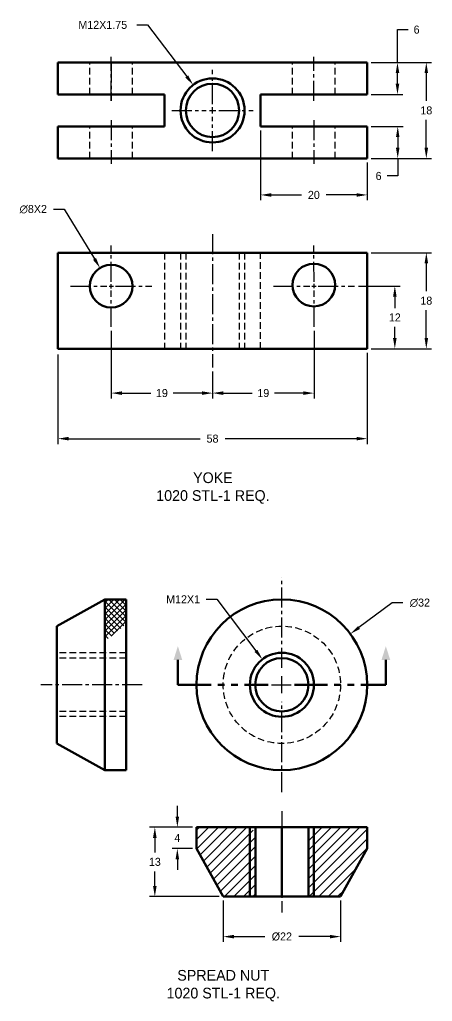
# Model space of a CAD drawing. Header units: millimetres. Extents: x 205 to 741, y -129 to 241.
# Drawn here: x 205 to 282.5, y -129.2 to 54.7 of the extents above; entities that cross this region are included whole.
import ezdxf

# ---------------------------------------------------------------- set-up
doc = ezdxf.new("R2010")
doc.units = ezdxf.units.MM
doc.header["$LTSCALE"] = 5
doc.header["$MEASUREMENT"] = 0
doc.header["$PDMODE"] = 35
doc.header["$PDSIZE"] = 0.125
for name, pattern in [('CENTER2', [1.125, 0.75, -0.125, 0.125, -0.125]), ('HIDDEN', [0.375, 0.25, -0.125]), ('PHANTOM', [2.5, 1.25, -0.25, 0.25, -0.25, 0.25, -0.25])]:
    doc.linetypes.add(name, pattern=pattern)
for name, color, linetype, lineweight in [('CEN', 1, 'CENTER2', 30), ('CUTTING PLANE', 8, 'PHANTOM', 50), ('DIM', 1, 'Continuous', 30), ('HATCH', 4, 'Continuous', 30), ('OBJ', 5, 'Continuous', 50), ('TEXT', 250, 'Continuous', 30)]:
    doc.layers.add(name, color=color, linetype=linetype, lineweight=lineweight)
doc.layers.add('HID', color=7, linetype='HIDDEN', lineweight=30, true_color=0x00d1d1)
doc.styles.add('Roman', font='stylu.ttf')
doc.dimstyles.get("Standard").update_dxf_attribs({"dimtxt": 1.5, "dimasz": 2, "dimexe": 1, "dimexo": 0.75, "dimgap": 1, "dimtad": 0, "dimtih": 1, "dimtoh": 1, "dimdec": 0, "dimzin": 4, "dimdsep": 46, "dimtxsty": 'Roman', "dimcen": 0, "dimadec": 0, "dimazin": 0, "dimtfac": 1, "dimtdec": 0, "dimtofl": 0, "dimtmove": 0, "dimatfit": 3, "dimfxl": 1, "dimtolj": 1, "dimtzin": 0, "dimarcsym": 0})

# ---------------------------------------------------------------- blocks, each defined once
blk = doc.blocks.new('*U23')
at = {"layer": 'CEN', "color": 0, "linetype": 'CENTER2', "transparency": 16777216}
for p, q in [((0, 0.8), (0, 7.62)), ((-7.62, 0), (-0.8, 0)), ((0.8, 0), (7.62, 0)), ((0, -7.62), (0, -0.8))]:
    blk.add_line(p, q, dxfattribs=at)
at = {"layer": 'CEN', "color": 0, "linetype": 'Continuous', "transparency": 16777216}
for p, q in [((-0.4, 0), (0.4, 0)), ((0, -0.4), (0, 0.4))]:
    blk.add_line(p, q, dxfattribs=at)
blk = doc.blocks.new('*U24')
at = {"layer": 'CEN', "color": 0, "linetype": 'CENTER2', "transparency": 16777216}
for p, q in [((0, 0.8), (0, 7.62)), ((-7.62, 0), (-0.8, 0)), ((0.8, 0), (7.62, 0)), ((0, -7.62), (0, -0.8))]:
    blk.add_line(p, q, dxfattribs=at)
at = {"layer": 'CEN', "color": 0, "linetype": 'Continuous', "transparency": 16777216}
for p, q in [((-0.4, 0), (0.4, 0)), ((0, -0.4), (0, 0.4))]:
    blk.add_line(p, q, dxfattribs=at)
blk = doc.blocks.new('*U25')
at = {"layer": 'CEN', "color": 0, "linetype": 'CENTER2', "transparency": 16777216}
for p, q in [((0, 1.2), (0, 7.62)), ((-7.62, 0), (-1.2, 0)), ((1.2, 0), (7.62, 0)), ((0, -7.62), (0, -1.2))]:
    blk.add_line(p, q, dxfattribs=at)
at = {"layer": 'CEN', "color": 0, "linetype": 'Continuous', "transparency": 16777216}
for p, q in [((-0.6, 0), (0.6, 0)), ((0, -0.6), (0, 0.6))]:
    blk.add_line(p, q, dxfattribs=at)
blk = doc.blocks.new('*D26')
at = {"layer": 'DEFPOINTS', "color": 0, "transparency": 16777216}
for p in [(212.23, -7.3), (270.23, -6.96), (270.23, -23.81)]:
    blk.add_point(p, dxfattribs=at)
at = {"layer": 'DIM', "color": 0, "lineweight": -2, "transparency": 16777216}
for p, q in [((212.23, -8.05), (212.23, -24.81)), ((270.23, -7.71), (270.23, -24.81)), ((214.23, -23.81), (238.89, -23.81)), ((268.23, -23.81), (243.58, -23.81))]:
    blk.add_line(p, q, dxfattribs=at)
at = {"layer": 'DIM', "color": 0, "transparency": 16777216}
for points in [[(214.23, -23.47), (214.23, -24.14), (212.23, -23.81)], [(268.23, -23.47), (268.23, -24.14), (270.23, -23.81)]]:
    blk.add_solid(points, dxfattribs=at)
at = {"layer": 'DIM', "color": 0, "transparency": 16777216, "insert": (241.23, -23.81), "char_height": 1.5, "attachment_point": 5, "style": 'Roman'}
blk.add_mtext('\\A1;58', dxfattribs=at)
blk = doc.blocks.new('*D27')
at = {"layer": 'DEFPOINTS', "color": 0, "transparency": 16777216}
for p in [(270.23, 11.04), (281.32, 11.04), (270.23, -6.96)]:
    blk.add_point(p, dxfattribs=at)
at = {"layer": 'DIM', "color": 0, "lineweight": -2, "transparency": 16777216}
for p, q in [((270.98, 11.04), (282.32, 11.04)), ((281.32, 9.04), (281.32, 3.81)), ((281.32, -4.96), (281.32, 0.26)), ((270.98, -6.96), (282.32, -6.96))]:
    blk.add_line(p, q, dxfattribs=at)
at = {"layer": 'DIM', "color": 0, "transparency": 16777216}
for points in [[(280.99, 9.04), (281.66, 9.04), (281.32, 11.04)], [(280.99, -4.96), (281.66, -4.96), (281.32, -6.96)]]:
    blk.add_solid(points, dxfattribs=at)
at = {"layer": 'DIM', "color": 0, "transparency": 16777216, "insert": (281.32, 2.04), "char_height": 1.5, "attachment_point": 5, "style": 'Roman'}
blk.add_mtext('\\A1;18', dxfattribs=at)
blk = doc.blocks.new('*D28')
at = {"layer": 'DEFPOINTS', "color": 0, "transparency": 16777216}
for p in [(267.88, 4.78), (270.23, -6.96), (275.42, -6.96)]:
    blk.add_point(p, dxfattribs=at)
at = {"layer": 'DIM', "color": 0, "lineweight": -2, "transparency": 16777216}
for p, q in [((268.63, 4.78), (276.42, 4.78)), ((275.42, 2.78), (275.42, 0.67)), ((275.42, -4.96), (275.42, -2.86)), ((270.98, -6.96), (276.42, -6.96))]:
    blk.add_line(p, q, dxfattribs=at)
at = {"layer": 'DIM', "color": 0, "transparency": 16777216}
for points in [[(275.08, 2.78), (275.75, 2.78), (275.42, 4.78)], [(275.08, -4.96), (275.75, -4.96), (275.42, -6.96)]]:
    blk.add_solid(points, dxfattribs=at)
at = {"layer": 'DIM', "color": 0, "transparency": 16777216, "insert": (275.42, -1.09), "char_height": 1.5, "attachment_point": 5, "style": 'Roman'}
blk.add_mtext('\\A1;12', dxfattribs=at)
blk = doc.blocks.new('*D29')
at = {"layer": 'DEFPOINTS', "color": 0, "transparency": 16777216}
for p in [(220.14, 8.17), (224.33, 1.35)]:
    blk.add_point(p, dxfattribs=at)
at = {"layer": 'DIM', "color": 0, "lineweight": -2, "transparency": 16777216}
for p, q in [((211.38, 19.18), (213.38, 19.18)), ((213.38, 19.18), (219.09, 9.87))]:
    blk.add_line(p, q, dxfattribs=at)
at = {"layer": 'DIM', "color": 0, "transparency": 16777216}
blk.add_solid([(219.38, 10.05), (218.81, 9.7), (220.14, 8.17)], dxfattribs=at)
at = {"layer": 'DIM', "color": 0, "transparency": 16777216, "insert": (207.61, 19.18), "char_height": 1.5, "width": 2.9802, "attachment_point": 5, "style": 'Roman'}
blk.add_mtext('\\A1;∅8X2', dxfattribs=at)
blk = doc.blocks.new('*D30')
at = {"layer": 'DEFPOINTS', "color": 0, "transparency": 16777216}
for p in [(270.23, 34.69), (275.96, 34.69), (270.23, 28.69)]:
    blk.add_point(p, dxfattribs=at)
at = {"layer": 'DIM', "color": 0, "lineweight": -2, "transparency": 16777216}
for p, q in [((270.98, 34.69), (276.96, 34.69)), ((275.96, 32.69), (275.96, 30.69)), ((270.98, 28.69), (276.96, 28.69)), ((275.96, 28.69), (275.96, 25.41)), ((275.96, 25.41), (273.96, 25.41))]:
    blk.add_line(p, q, dxfattribs=at)
at = {"layer": 'DIM', "color": 0, "transparency": 16777216}
for points in [[(275.63, 32.69), (276.29, 32.69), (275.96, 34.69)], [(275.63, 30.69), (276.29, 30.69), (275.96, 28.69)]]:
    blk.add_solid(points, dxfattribs=at)
at = {"layer": 'DIM', "color": 0, "transparency": 16777216, "insert": (272.37, 25.41), "char_height": 1.5, "attachment_point": 5, "style": 'Roman'}
blk.add_mtext('\\A1;6', dxfattribs=at)
blk = doc.blocks.new('*D31')
at = {"layer": 'DEFPOINTS', "color": 0, "transparency": 16777216}
for p in [(270.23, 46.69), (281.32, 46.69), (270.23, 28.69)]:
    blk.add_point(p, dxfattribs=at)
at = {"layer": 'DIM', "color": 0, "lineweight": -2, "transparency": 16777216}
for p, q in [((270.98, 46.69), (282.32, 46.69)), ((281.32, 44.69), (281.32, 39.47)), ((281.32, 30.69), (281.32, 35.92)), ((270.98, 28.69), (282.32, 28.69))]:
    blk.add_line(p, q, dxfattribs=at)
at = {"layer": 'DIM', "color": 0, "transparency": 16777216}
for points in [[(280.99, 44.69), (281.65, 44.69), (281.32, 46.69)], [(280.99, 30.69), (281.65, 30.69), (281.32, 28.69)]]:
    blk.add_solid(points, dxfattribs=at)
at = {"layer": 'DIM', "color": 0, "transparency": 16777216, "insert": (281.32, 37.69), "char_height": 1.5, "attachment_point": 5, "style": 'Roman'}
blk.add_mtext('\\A1;18', dxfattribs=at)
blk = doc.blocks.new('*D32')
at = {"layer": 'DEFPOINTS', "color": 0, "transparency": 16777216}
for p in [(270.23, 46.69), (275.91, 46.69), (270.23, 40.69)]:
    blk.add_point(p, dxfattribs=at)
at = {"layer": 'DIM', "color": 0, "lineweight": -2, "transparency": 16777216}
for p, q in [((275.91, 46.69), (275.91, 52.83)), ((275.91, 52.83), (277.91, 52.83)), ((270.98, 46.69), (276.91, 46.69)), ((275.91, 42.69), (275.91, 44.69)), ((270.98, 40.69), (276.91, 40.69))]:
    blk.add_line(p, q, dxfattribs=at)
at = {"layer": 'DIM', "color": 0, "transparency": 16777216}
for points in [[(275.58, 44.69), (276.25, 44.69), (275.91, 46.69)], [(275.58, 42.69), (276.25, 42.69), (275.91, 40.69)]]:
    blk.add_solid(points, dxfattribs=at)
at = {"layer": 'DIM', "color": 0, "transparency": 16777216, "insert": (279.5, 52.83), "char_height": 1.5, "attachment_point": 5, "style": 'Roman'}
blk.add_mtext('\\A1;6', dxfattribs=at)
blk = doc.blocks.new('*D33')
at = {"layer": 'DEFPOINTS', "color": 0, "transparency": 16777216}
for p in [(250.23, 34.69), (270.23, 28.69), (250.23, 21.86)]:
    blk.add_point(p, dxfattribs=at)
at = {"layer": 'DIM', "color": 0, "lineweight": -2, "transparency": 16777216}
for p, q in [((250.23, 33.94), (250.23, 20.86)), ((270.23, 27.94), (270.23, 20.86)), ((252.23, 21.86), (257.89, 21.86)), ((268.23, 21.86), (262.57, 21.86))]:
    blk.add_line(p, q, dxfattribs=at)
at = {"layer": 'DIM', "color": 0, "transparency": 16777216}
for points in [[(252.23, 22.19), (252.23, 21.52), (250.23, 21.86)], [(268.23, 22.19), (268.23, 21.52), (270.23, 21.86)]]:
    blk.add_solid(points, dxfattribs=at)
at = {"layer": 'DIM', "color": 0, "transparency": 16777216, "insert": (260.23, 21.86), "char_height": 1.5, "attachment_point": 5, "style": 'Roman'}
blk.add_mtext('\\A1;20', dxfattribs=at)
blk = doc.blocks.new('*D34')
at = {"layer": 'DEFPOINTS', "color": 0, "transparency": 16777216}
for p in [(237.6, 42.47), (244.86, 32.92)]:
    blk.add_point(p, dxfattribs=at)
at = {"layer": 'DIM', "color": 0, "lineweight": -2, "transparency": 16777216}
for p, q in [((227.05, 53.72), (229.05, 53.72)), ((229.05, 53.72), (236.39, 44.06))]:
    blk.add_line(p, q, dxfattribs=at)
at = {"layer": 'DIM', "color": 0, "transparency": 16777216}
blk.add_solid([(236.66, 44.27), (236.12, 43.86), (237.6, 42.47)], dxfattribs=at)
at = {"layer": 'DIM', "color": 0, "transparency": 16777216, "insert": (220.64, 53.72), "char_height": 1.5, "width": 6.6413, "attachment_point": 5, "style": 'Roman'}
blk.add_mtext('\\A1;M12X1.75', dxfattribs=at)
blk = doc.blocks.new('*U48')
at = {"layer": 'CEN', "color": 0, "linetype": 'CENTER2', "transparency": 16777216}
for p, q in [((0, 3.2), (0, 20.12)), ((-1.93, 0), (-1.6, 0)), ((1.6, 0), (1.72, 0)), ((0, -20.12), (0, -3.2))]:
    blk.add_line(p, q, dxfattribs=at)
at = {"layer": 'CEN', "color": 0, "linetype": 'Continuous', "transparency": 16777216}
for p, q in [((-1.6, 0), (1.6, 0)), ((0, -1.6), (0, 1.6))]:
    blk.add_line(p, q, dxfattribs=at)
blk = doc.blocks.new('*D49')
at = {"layer": 'DEFPOINTS', "color": 0, "transparency": 16777216}
for p in [(267.09, -60.39), (241.38, -79.44)]:
    blk.add_point(p, dxfattribs=at)
at = {"layer": 'DIM', "color": 0, "lineweight": -2, "transparency": 16777216}
for p, q in [((274.93, -54.57), (268.69, -59.2)), ((276.93, -54.57), (274.93, -54.57))]:
    blk.add_line(p, q, dxfattribs=at)
at = {"layer": 'DIM', "color": 0, "transparency": 16777216}
blk.add_solid([(268.49, -58.93), (268.89, -59.46), (267.09, -60.39)], dxfattribs=at)
at = {"layer": 'DIM', "color": 0, "transparency": 16777216, "insert": (280.12, -54.57), "char_height": 1.5, "attachment_point": 5, "style": 'Roman'}
blk.add_mtext('\\A1;∅32', dxfattribs=at)
blk = doc.blocks.new('*D50')
at = {"layer": 'DEFPOINTS', "color": 0, "transparency": 16777216}
for p in [(250.58, -65.15), (257.84, -74.71)]:
    blk.add_point(p, dxfattribs=at)
at = {"layer": 'DIM', "color": 0, "lineweight": -2, "transparency": 16777216}
for p, q in [((240.03, -53.9), (242.03, -53.9)), ((242.03, -53.9), (249.37, -63.56))]:
    blk.add_line(p, q, dxfattribs=at)
at = {"layer": 'DIM', "color": 0, "transparency": 16777216}
blk.add_solid([(249.64, -63.36), (249.1, -63.76), (250.58, -65.15)], dxfattribs=at)
at = {"layer": 'DIM', "color": 0, "transparency": 16777216, "insert": (235.71, -53.9), "char_height": 1.5, "attachment_point": 5, "style": 'Roman'}
blk.add_mtext('\\A1;M12X1', dxfattribs=at)
blk = doc.blocks.new('*D51')
at = {"layer": 'DEFPOINTS', "color": 0, "transparency": 16777216}
for p in [(243.23, -109.61), (265.23, -109.61), (265.23, -117.11)]:
    blk.add_point(p, dxfattribs=at)
at = {"layer": 'DIM', "color": 0, "lineweight": -2, "transparency": 16777216}
for p, q in [((243.23, -110.36), (243.23, -118.11)), ((265.23, -110.36), (265.23, -118.11)), ((245.23, -117.11), (251.04, -117.11)), ((263.23, -117.11), (257.42, -117.11))]:
    blk.add_line(p, q, dxfattribs=at)
at = {"layer": 'DIM', "color": 0, "transparency": 16777216}
for points in [[(245.23, -116.78), (245.23, -117.45), (243.23, -117.11)], [(263.23, -116.78), (263.23, -117.45), (265.23, -117.11)]]:
    blk.add_solid(points, dxfattribs=at)
at = {"layer": 'DIM', "color": 0, "transparency": 16777216, "insert": (254.23, -117.11), "char_height": 1.5, "attachment_point": 5, "style": 'Roman'}
blk.add_mtext('\\A1;%%C22', dxfattribs=at)
blk = doc.blocks.new('*D52')
at = {"layer": 'DEFPOINTS', "color": 0, "transparency": 16777216}
for p in [(238.23, -96.61), (234.63, -100.61), (238.23, -100.61)]:
    blk.add_point(p, dxfattribs=at)
at = {"layer": 'DIM', "color": 0, "lineweight": -2, "transparency": 16777216}
for p, q in [((234.63, -94.61), (234.63, -92.61)), ((237.48, -96.61), (233.63, -96.61)), ((237.48, -100.61), (233.63, -100.61)), ((234.63, -102.61), (234.63, -104.61))]:
    blk.add_line(p, q, dxfattribs=at)
at = {"layer": 'DIM', "color": 0, "transparency": 16777216}
for points in [[(234.3, -94.61), (234.96, -94.61), (234.63, -96.61)], [(234.3, -102.61), (234.96, -102.61), (234.63, -100.61)]]:
    blk.add_solid(points, dxfattribs=at)
at = {"layer": 'DIM', "color": 0, "transparency": 16777216, "insert": (234.63, -98.61), "char_height": 1.5, "attachment_point": 5, "style": 'Roman'}
blk.add_mtext('\\A1;4', dxfattribs=at)
blk = doc.blocks.new('*D53')
at = {"layer": 'DEFPOINTS', "color": 0, "transparency": 16777216}
for p in [(238.23, -96.61), (230.41, -109.61), (243.23, -109.61)]:
    blk.add_point(p, dxfattribs=at)
at = {"layer": 'DIM', "color": 0, "lineweight": -2, "transparency": 16777216}
for p, q in [((237.48, -96.61), (229.41, -96.61)), ((230.41, -98.61), (230.41, -101.33)), ((230.41, -107.61), (230.41, -104.88)), ((242.48, -109.61), (229.41, -109.61))]:
    blk.add_line(p, q, dxfattribs=at)
at = {"layer": 'DIM', "color": 0, "transparency": 16777216}
for points in [[(230.07, -98.61), (230.74, -98.61), (230.41, -96.61)], [(230.07, -107.61), (230.74, -107.61), (230.41, -109.61)]]:
    blk.add_solid(points, dxfattribs=at)
at = {"layer": 'DIM', "color": 0, "transparency": 16777216, "insert": (230.41, -103.11), "char_height": 1.5, "attachment_point": 5, "style": 'Roman'}
blk.add_mtext('\\A1;13', dxfattribs=at)
blk = doc.blocks.new('*D76')
at = {"layer": 'DEFPOINTS', "color": 0, "transparency": 16777216}
for p in [(222.23, -2.86), (241.23, -10.46), (241.23, -15.27)]:
    blk.add_point(p, dxfattribs=at)
at = {"layer": 'DIM', "color": 0, "lineweight": -2, "transparency": 16777216}
for p, q in [((222.23, -3.61), (222.23, -16.27)), ((241.23, -11.21), (241.23, -16.27)), ((224.23, -15.27), (229.65, -15.27)), ((239.23, -15.27), (233.82, -15.27))]:
    blk.add_line(p, q, dxfattribs=at)
at = {"layer": 'DIM', "color": 0, "transparency": 16777216}
for points in [[(224.23, -14.94), (224.23, -15.61), (222.23, -15.27)], [(239.23, -14.94), (239.23, -15.61), (241.23, -15.27)]]:
    blk.add_solid(points, dxfattribs=at)
at = {"layer": 'DIM', "color": 0, "transparency": 16777216, "insert": (231.73, -15.27), "char_height": 1.5, "attachment_point": 5, "style": 'Roman'}
blk.add_mtext('\\A1;19', dxfattribs=at)
blk = doc.blocks.new('*D77')
at = {"layer": 'DEFPOINTS', "color": 0, "transparency": 16777216}
for p in [(260.27, -2.84), (241.23, -10.46), (241.23, -15.27)]:
    blk.add_point(p, dxfattribs=at)
at = {"layer": 'DIM', "color": 0, "lineweight": -2, "transparency": 16777216}
for p, q in [((260.27, -3.59), (260.27, -16.27)), ((241.23, -11.21), (241.23, -16.27)), ((243.23, -15.27), (248.67, -15.27)), ((258.27, -15.27), (252.84, -15.27))]:
    blk.add_line(p, q, dxfattribs=at)
at = {"layer": 'DIM', "color": 0, "transparency": 16777216}
for points in [[(243.23, -14.94), (243.23, -15.61), (241.23, -15.27)], [(258.27, -14.94), (258.27, -15.61), (260.27, -15.27)]]:
    blk.add_solid(points, dxfattribs=at)
at = {"layer": 'DIM', "color": 0, "transparency": 16777216, "insert": (250.75, -15.27), "char_height": 1.5, "attachment_point": 5, "style": 'Roman'}
blk.add_mtext('\\A1;19', dxfattribs=at)

msp = doc.modelspace()

# ---------------------------------------------------------------- hatches: boundary and pattern name
at = {"layer": 'CUTTING PLANE'}
h = msp.add_hatch(color=256, dxfattribs=at)
h.dxf.hatch_style = 1
h.paths.add_polyline_path([(234.73, -62.69), (233.92, -65.26), (235.55, -65.26)])
h = msp.add_hatch(color=256, dxfattribs=at)
h.dxf.hatch_style = 1
h.paths.add_polyline_path([(273.73, -62.69), (272.92, -65.26), (274.55, -65.26)])
at = {"layer": 'HATCH'}
h = msp.add_hatch(dxfattribs=at)
h.set_pattern_fill('ANSI37', color=256, scale=6)
h.set_pattern_definition([(45, (156.4912, -25.7717), (-0.53033, 0.53033), []), (135, (156.4912, -25.7717), (-0.53033, -0.53033), [])])
h.paths.add_polyline_path([(225.03, -53.92), (221.03, -53.92), (221.03, -61.77), (225.03, -58.54)])
h = msp.add_hatch(dxfattribs=at)
h.set_pattern_fill('ANSI31', color=256, scale=10)
h.set_pattern_definition([(45, (139.4107, -5.0752), (-0.8838835, 0.8838835), [])])
h.paths.add_polyline_path([(248.27, -96.61), (238.23, -96.61), (238.23, -100.61), (243.23, -109.61), (248.27, -109.61)])
h.paths.add_polyline_path([(270.23, -100.61), (270.23, -96.61), (260.2, -96.61), (260.2, -109.61), (265.23, -109.61)])
h.paths.add_polyline_path([(249.23, -97.61), (248.27, -96.61), (248.27, -109.61), (249.23, -109.61)])
h.paths.add_polyline_path([(260.2, -96.61), (259.23, -97.61), (259.23, -109.61), (260.2, -109.61)])

# ---------------------------------------------------------------- linework, layer by layer
at = {"layer": 'CEN'}
for p, q in [((222.23, 39.52, 60), (222.23, 47.72, 60)), ((222.23, 46.69, 60), (222.23, 39.52, 60)), ((260.23, 39.52, 60), (260.23, 47.72, 60)), ((222.23, 35.87, 60), (222.23, 27.66, 60)), ((260.23, 35.87, 60), (260.23, 27.66, 60)), ((241.23, 14.54, 60), (241.23, -10.46, 60)), ((241.25, 11.04, 60), (241.23, 11.04, 60)), ((228.03, -69.92, 60), (209.03, -69.92, 60)), ((254.23, -93.61, 60), (254.23, -112.61, 60))]:
    msp.add_line(p, q, dxfattribs=at)
at = {"layer": 'CUTTING PLANE'}
for p, q in [((234.73, -69.92, 60), (234.73, -65.26, 60)), ((273.73, -69.92, 60), (273.73, -65.26, 60)), ((234.73, -69.92, 60), (251.65, -69.92, 60)), ((256.57, -69.92, 60), (273.73, -69.92, 60))]:
    msp.add_line(p, q, dxfattribs=at)
at = {"layer": 'HID'}
for p, q in [((218.23, 40.69, 60), (218.23, 46.69, 60)), ((226.23, 40.69, 60), (226.23, 46.69, 60)), ((256.24, 40.69, 60), (256.24, 46.69, 60)), ((264.23, 40.69, 60), (264.23, 46.69, 60)), ((218.23, 28.69, 60), (218.23, 34.69, 60)), ((226.23, 28.69, 60), (226.23, 34.69, 60)), ((256.24, 28.69, 60), (256.24, 34.69, 60)), ((264.23, 28.69, 60), (264.23, 34.69, 60)), ((225.03, -63.95, 60), (212.03, -63.95, 60)), ((225.03, -64.92, 60), (212.03, -64.92, 60)), ((225.03, -74.92, 60), (212.03, -74.92, 60)), ((225.03, -75.88, 60), (212.03, -75.88, 60))]:
    msp.add_line(p, q, dxfattribs=at)
at = {"layer": 'HID', "linetype": 'HIDDEN'}
for p, q in [((232.23, 11.04, 60), (232.23, -7.3, 60)), ((235.25, 11.04, 60), (235.25, -7.17, 60)), ((236.25, 11.04, 60), (236.25, -7.17, 60)), ((246.25, 11.04, 60), (246.25, -7.1, 60)), ((247.25, 11.04, 60), (247.25, -7.1, 60)), ((250.23, -6.96, 60), (250.23, 11.04, 60))]:
    msp.add_line(p, q, dxfattribs=at)
at = {"layer": 'HID'}
msp.add_circle((254.23, -69.92, 60), 11, dxfattribs=at)
at = {"layer": 'OBJ'}
for p, q in [((270.23, 46.69, 60), (212.23, 46.69, 60)), ((212.23, 46.69, 60), (212.23, 40.69, 60)), ((270.23, 40.69, 60), (270.23, 46.69, 60)), ((212.23, 40.69, 60), (232.23, 40.69, 60)), ((232.23, 40.69, 60), (232.23, 34.69, 60)), ((250.23, 34.69, 60), (250.23, 40.69, 60)), ((250.23, 40.69, 60), (270.23, 40.69, 60)), ((232.23, 34.69, 60), (212.23, 34.69, 60)), ((212.23, 34.69, 60), (212.23, 28.69, 60)), ((270.23, 34.69, 60), (250.23, 34.69, 60)), ((270.23, 28.69, 60), (270.23, 34.69, 60)), ((212.23, 28.69, 60), (270.23, 28.69, 60)), ((270.23, 11.04, 60), (212.23, 11.04, 60)), ((212.23, 11.04, 60), (212.23, -6.96, 60)), ((270.23, -6.96, 60), (270.23, 11.04, 60)), ((270.23, -6.96, 60), (212.23, -6.96, 60)), ((212.03, -58.92, 60), (221.03, -53.92, 60)), ((221.03, -53.92, 60), (225.03, -53.92, 60)), ((221.03, -53.92, 60), (221.03, -85.92, 60)), ((225.03, -53.92, 60), (225.03, -85.92, 60)), ((212.03, -58.92, 60), (212.03, -80.92, 60)), ((225.03, -69.92, 60), (225.03, -69.92, 60)), ((212.03, -80.92, 60), (221.03, -85.92, 60)), ((225.03, -85.92, 60), (221.03, -85.92, 60)), ((238.23, -100.61, 60), (238.23, -96.61, 60)), ((238.23, -96.61, 60), (270.23, -96.61, 60)), ((248.23, -96.61, 60), (248.23, -109.61, 60)), ((249.27, -96.61, 60), (249.27, -109.61, 60)), ((254.23, -96.61, 60), (254.23, -96.61, 60)), ((259.23, -96.61, 60), (259.23, -109.61, 60)), ((260.2, -96.61, 60), (260.2, -109.61, 60)), ((270.23, -96.61, 60), (270.23, -100.61, 60)), ((243.23, -109.61, 60), (238.23, -100.61, 60)), ((265.23, -109.61, 60), (270.23, -100.61, 60)), ((243.23, -109.61, 60), (265.23, -109.61, 60))]:
    msp.add_line(p, q, dxfattribs=at)
at = {"layer": 'OBJ', "ltscale": 0.5}
msp.add_line((254.25, -96.61, 60), (254.25, -109.61, 60), dxfattribs=at)
at = {"layer": 'OBJ'}
for centre, radius in [((241.23, 37.69, 60), 6), ((241.23, 37.69, 60), 5), ((222.23, 4.76, 60), 4), ((260.23, 4.98, 60), 4), ((254.23, -69.92, 60), 16), ((254.23, -69.92, 60), 6), ((254.23, -69.92, 60), 5)]:
    msp.add_circle(centre, radius, dxfattribs=at)

# ---------------------------------------------------------------- block references
at = {"layer": 'CEN', "linetype": 'CENTER2'}
for name, p in [('*U25', (241.23, 37.69, 60)), ('*U23', (222.23, 4.76, 60)), ('*U48', (254.23, -69.92, 60))]:
    msp.add_blockref(name, p, dxfattribs=at)
at = {"layer": 'CEN', "linetype": 'CENTER2', "rotation": 0.05102141375007926}
msp.add_blockref('*U24', (260.26, 4.78, 60), dxfattribs=at)

# ---------------------------------------------------------------- texts
at = {"layer": 'TEXT', "ltscale": 1.25, "char_height": 2, "attachment_point": 2, "style": 'Roman'}
for s, insert in [('YOKE\\P1020 STL-1 REQ.', (241.3, -30.13, 60)), ('SPREAD NUT\\P1020 STL-1 REQ.', (243.24, -123.36, 60))]:
    msp.add_mtext_dynamic_manual_height_columns(s, width=31.5287, gutter_width=1, heights=[0], dxfattribs=dict(at, insert=insert))

# ---------------------------------------------------------------- dimensions: what is measured, and where the dimension line sits
at = {"layer": 'DIM'}
for p1, p2, text, picture, middle in [((244.86, 32.92, 60), (237.6, 42.47, 60), 'M12X1.75', '*D34', (220.64, 53.72, 60)), ((224.33, 1.35, 60), (220.14, 8.17, 60), '<>X2', '*D29', (207.61, 19.18, 60)), ((257.84, -74.71, 60), (250.58, -65.15, 60), 'M12X1', '*D50', (235.71, -53.9, 60))]:
    dim = msp.add_diameter_dim_2p(p1=p1, p2=p2, text=text, dimstyle='Standard', dxfattribs=at)
    dim.commit()
    dim.dimension.update_dxf_attribs({"geometry": picture, "text_midpoint": middle, "dimtype": 163})
for base, p1, p2, picture, middle in [((275.91, 46.69, 60), (270.23, 40.69, 60), (270.23, 46.69, 60), '*D32', (279.5, 52.83, 60)), ((275.96, 34.69, 60), (270.23, 28.69, 60), (270.23, 34.69, 60), '*D30', (272.37, 25.41, 60)), ((281.32, 11.04, 60), (270.23, -6.96, 60), (270.23, 11.04, 60), '*D27', (281.32, 2.04, 60)), ((230.41, -109.61, 60), (238.23, -96.61, 60), (243.23, -109.61, 60), '*D53', (230.41, -103.11, 60))]:
    dim = msp.add_linear_dim(base=base, p1=p1, p2=p2, angle=90, dimstyle='Standard', dxfattribs=at)
    dim.commit()
    dim.dimension.update_dxf_attribs({"geometry": picture, "text_midpoint": middle, "dimtype": 160})
for base, p1, p2, picture, middle in [((281.32, 46.69, 60), (270.23, 28.69, 60), (270.23, 46.69, 60), '*D31', (281.32, 37.69, 60)), ((275.42, -6.96, 60), (267.88, 4.78, 60), (270.23, -6.96, 60), '*D28', (275.42, -1.09, 60)), ((234.63, -100.61, 60), (238.23, -96.61, 60), (238.23, -100.61, 60), '*D52', (234.63, -98.61, 60))]:
    dim = msp.add_linear_dim(base=base, p1=p1, p2=p2, angle=90, dimstyle='Standard', dxfattribs=at)
    dim.commit()
    dim.dimension.update_dxf_attribs({"geometry": picture, "text_midpoint": middle})
for base, p1, p2, picture, middle in [((250.23, 21.86, 60), (270.23, 28.69, 60), (250.23, 34.69, 60), '*D33', (260.23, 21.86, 60)), ((270.23, -23.81, 60), (212.23, -7.3, 60), (270.23, -6.96, 60), '*D26', (241.23, -23.81, 60))]:
    dim = msp.add_linear_dim(base=base, p1=p1, p2=p2, dimstyle='Standard', dxfattribs=at)
    dim.commit()
    dim.dimension.update_dxf_attribs({"geometry": picture, "text_midpoint": middle, "dimtype": 160})
for p1, picture, middle in [((222.23, -2.86, 60), '*D76', (231.73, -15.27, 60)), ((260.27, -2.84, 60), '*D77', (250.75, -15.27, 60))]:
    dim = msp.add_linear_dim(base=(241.23, -15.27, 60), p1=p1, p2=(241.23, -10.46, 60), dimstyle='Standard', dxfattribs=at)
    dim.commit()
    dim.dimension.update_dxf_attribs({"geometry": picture, "text_midpoint": middle})
dim = msp.add_diameter_dim_2p(p1=(241.38, -79.44, 60), p2=(267.09, -60.39, 60), dimstyle='Standard', dxfattribs=at)
dim.commit()
dim.dimension.update_dxf_attribs({"geometry": '*D49', "text_midpoint": (280.12, -54.57, 60), "dimtype": 163})
dim = msp.add_linear_dim(base=(265.23, -117.11, 60), p1=(243.23, -109.61, 60), p2=(265.23, -109.61, 60), text='%%C<>', dimstyle='Standard', dxfattribs=at)
dim.commit()
dim.dimension.update_dxf_attribs({"geometry": '*D51', "text_midpoint": (254.23, -117.11, 60)})

doc.saveas('drawing.dxf')
